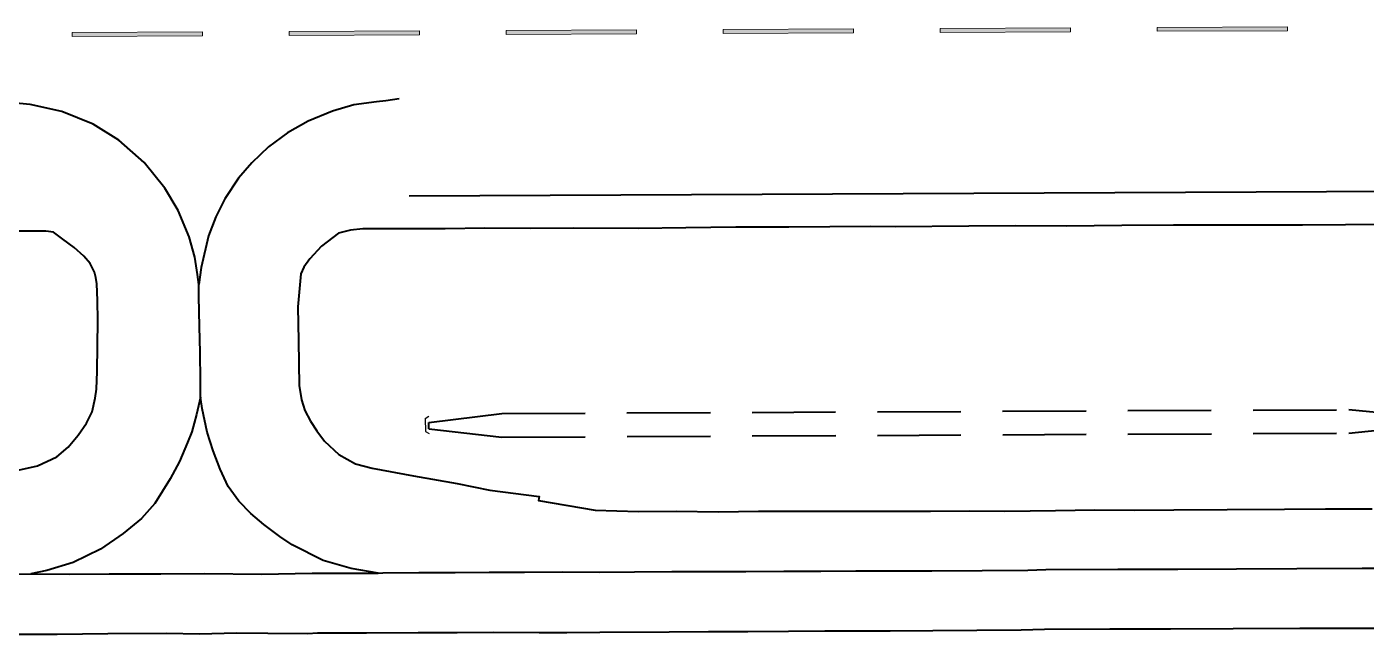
# Model space of a CAD drawing. Header units: metres. Extents: x 625987 to 635197, y 3048449 to 3066446.
# Drawn here: x 634634.615 to 634638.626, y 3063197.443 to 3063199.261 of the extents above; entities that cross this region are included whole.
import ezdxf

# ---------------------------------------------------------------- set-up
doc = ezdxf.new("R2010")
doc.units = ezdxf.units.M
doc.linetypes.add('CENTER', pattern=[2, 1.25, -0.25, 0.25, -0.25])
doc.linetypes.add('HIDDEN', pattern=[0.375, 0.25, -0.125])
for name, color, linetype, lineweight in [('C-NTWK-WATR-AIRF', 253, 'HIDDEN', 0), ('C-RUNN', 253, 'Continuous', 5), ('C-RUNN-CNTR', 253, 'Continuous', 18), ('C-RUNN-MARK', 253, 'Continuous', 0), ('C-SHLD', 253, 'Continuous', 5)]:
    doc.layers.add(name, color=color, linetype=linetype, lineweight=lineweight)
for name, color, linetype in [('C-ROAD-CNTR-N', 92, 'Continuous'), ('C-STRM-HEAD WALL', 253, 'Continuous'), ('C-TAXI-OTLN', 4, 'Continuous')]:
    doc.layers.add(name, color=color, linetype=linetype)

# ---------------------------------------------------------------- blocks, each defined once
blk = doc.blocks.new('*U22')
at = {"layer": 'C-RUNN-MARK'}
for points in [[(634177.29, 3064728.71), (634176.45, 3064729.04), (634165.5, 3064701.11), (634166.34, 3064700.78)], [(634159.05, 3064682.16), (634158.21, 3064682.49), (634147.26, 3064654.56), (634148.1, 3064654.23)], [(634140.8, 3064635.61), (634139.96, 3064635.94), (634129.02, 3064608), (634129.86, 3064607.68)], [(634122.56, 3064589.05), (634121.72, 3064589.38), (634110.78, 3064561.45), (634111.61, 3064561.12)], [(634104.32, 3064542.5), (634103.48, 3064542.83), (634092.53, 3064514.9), (634093.37, 3064514.57)], [(634086.07, 3064495.95), (634085.24, 3064496.28), (634074.29, 3064468.34), (634075.13, 3064468.02)]]:
    blk.add_hatch(color=256, dxfattribs=at).paths.add_polyline_path(points)
for points in [[(634176.45, 3064729.04), (634165.5, 3064701.11), (634166.34, 3064700.78), (634177.29, 3064728.71)], [(634158.21, 3064682.49), (634147.26, 3064654.56), (634148.1, 3064654.23), (634159.05, 3064682.16)], [(634139.96, 3064635.94), (634129.02, 3064608), (634129.86, 3064607.68), (634140.8, 3064635.61)], [(634121.72, 3064589.38), (634110.78, 3064561.45), (634111.61, 3064561.12), (634122.56, 3064589.05)], [(634103.48, 3064542.83), (634092.53, 3064514.9), (634093.37, 3064514.57), (634104.32, 3064542.5)], [(634085.24, 3064496.28), (634074.29, 3064468.34), (634075.13, 3064468.02), (634086.07, 3064495.95)]]:
    blk.add_lwpolyline(points, close=True, dxfattribs=at)
blk = doc.blocks.new('*U23')
at = {"layer": 'C-RUNN-MARK'}
for points in [[(634177.29, 3064728.71), (634176.45, 3064729.04), (634165.5, 3064701.11), (634166.34, 3064700.78)], [(634159.05, 3064682.16), (634158.21, 3064682.49), (634147.26, 3064654.56), (634148.1, 3064654.23)], [(634140.8, 3064635.61), (634139.96, 3064635.94), (634129.02, 3064608), (634129.86, 3064607.68)], [(634122.56, 3064589.05), (634121.72, 3064589.38), (634110.78, 3064561.45), (634111.61, 3064561.12)], [(634104.32, 3064542.5), (634103.48, 3064542.83), (634092.53, 3064514.9), (634093.37, 3064514.57)], [(634086.07, 3064495.95), (634085.24, 3064496.28), (634074.29, 3064468.34), (634075.13, 3064468.02)]]:
    blk.add_hatch(color=256, dxfattribs=at).paths.add_polyline_path(points)
for points in [[(634176.45, 3064729.04), (634165.5, 3064701.11), (634166.34, 3064700.78), (634177.29, 3064728.71)], [(634158.21, 3064682.49), (634147.26, 3064654.56), (634148.1, 3064654.23), (634159.05, 3064682.16)], [(634139.96, 3064635.94), (634129.02, 3064608), (634129.86, 3064607.68), (634140.8, 3064635.61)], [(634121.72, 3064589.38), (634110.78, 3064561.45), (634111.61, 3064561.12), (634122.56, 3064589.05)], [(634103.48, 3064542.83), (634092.53, 3064514.9), (634093.37, 3064514.57), (634104.32, 3064542.5)], [(634085.24, 3064496.28), (634074.29, 3064468.34), (634075.13, 3064468.02), (634086.07, 3064495.95)]]:
    blk.add_lwpolyline(points, close=True, dxfattribs=at)
blk = doc.blocks.new('*E24')
at = {"layer": 'C-RUNN-MARK', "lineweight": 40, "xscale": 0.002599165789046899, "yscale": 0.002599239349365234, "zscale": 0.002599200000986457, "rotation": 111.6696554593716}
for name in ['*U22', '*U23']:
    blk.add_blockref(name, (642697.49157, 3064542.5593, 2882.9083), dxfattribs=at)
blk = doc.blocks.new('Kholsi_Close-flat-3')
at = {"layer": 'C-STRM-HEAD WALL', "ltscale": 0.1}
for points in [[(-0.03, 1.5), (0.79, 2)], [(-0.03, 1.5), (0.03, -1.5)], [(0.03, -1.5), (0.87, -1.97)]]:
    blk.add_lwpolyline(points, dxfattribs=at)

msp = doc.modelspace()

# ---------------------------------------------------------------- linework, layer by layer
at = {"layer": 'C-NTWK-WATR-AIRF', "lineweight": 40}
for p, q in [((634636.0372, 3063198.1035, 24568986.0801), (634638.574, 3063198.1151, 24568986.0801)), ((634636.0372, 3063198.1035, 24568986.0801), (634638.574, 3063198.1151, 24568986.0801)), ((634638.574, 3063198.1151, 24568986.0801), (634638.8333, 3063198.0914, 24568986.0801)), ((634638.574, 3063198.1151, 24568986.0801), (634638.8333, 3063198.0914, 24568986.0801)), ((634635.8189, 3063198.0768, 24568986.0801), (634636.0372, 3063198.1035, 24568986.0801)), ((634635.8189, 3063198.0768, 24568986.0801), (634636.0372, 3063198.1035, 24568986.0801)), ((634635.819, 3063198.0573, 24568986.0801), (634635.8189, 3063198.0768, 24568986.0801)), ((634635.819, 3063198.0573, 24568986.0801), (634635.8189, 3063198.0768, 24568986.0801)), ((634638.5744, 3063198.0451, 24568986.0801), (634638.8334, 3063198.0713, 24568986.0801)), ((634638.5744, 3063198.0451, 24568986.0801), (634638.8334, 3063198.0713, 24568986.0801)), ((634635.819, 3063198.0573, 24568986.0801), (634636.0375, 3063198.0326, 24568986.0801)), ((634635.819, 3063198.0573, 24568986.0801), (634636.0375, 3063198.0326, 24568986.0801)), ((634636.0375, 3063198.0326, 24568986.0801), (634638.5744, 3063198.0451, 24568986.0801)), ((634636.0375, 3063198.0326, 24568986.0801), (634638.5744, 3063198.0451, 24568986.0801))]:
    msp.add_line(p, q, dxfattribs=at)
at = {"layer": 'C-RUNN', "lineweight": 40, "ltscale": 0.1}
msp.add_line((634635.7606, 3063198.755, 24568986.0801), (634640.956, 3063198.7796, 24568986.0801), dxfattribs=at)
msp.add_line((634635.7606, 3063198.755, 24568986.0801), (634640.956, 3063198.7796, 24568986.0801), dxfattribs=at)
at = {"layer": 'C-RUNN-CNTR', "linetype": 'CENTER', "lineweight": 40}
for p, q in [((634634.6256, 3063199.0286, 24568986.0801), (634634.5612, 3063199.0343, 24568986.0801)), ((634634.6256, 3063199.0286, 24568986.0801), (634634.5612, 3063199.0343, 24568986.0801)), ((634635.6621, 3063199.0364, 24568986.0801), (634635.5948, 3063199.0273, 24568986.0801)), ((634635.6621, 3063199.0364, 24568986.0801), (634635.5948, 3063199.0273, 24568986.0801)), ((634635.6906, 3063199.0397, 24568986.0801), (634635.6621, 3063199.0364, 24568986.0801)), ((634635.6906, 3063199.0397, 24568986.0801), (634635.6621, 3063199.0364, 24568986.0801)), ((634635.7098, 3063199.0426, 24568986.0801), (634635.6906, 3063199.0397, 24568986.0801)), ((634635.7098, 3063199.0426, 24568986.0801), (634635.6906, 3063199.0397, 24568986.0801)), ((634635.73, 3063199.0458, 24568986.0801), (634635.7098, 3063199.0426, 24568986.0801)), ((634635.73, 3063199.0458, 24568986.0801), (634635.7098, 3063199.0426, 24568986.0801)), ((634634.7199, 3063199.008, 24568986.0801), (634634.6256, 3063199.0286, 24568986.0801)), ((634634.7199, 3063199.008, 24568986.0801), (634634.6256, 3063199.0286, 24568986.0801)), ((634634.814, 3063198.9695, 24568986.0801), (634634.7199, 3063199.008, 24568986.0801)), ((634634.814, 3063198.9695, 24568986.0801), (634634.7199, 3063199.008, 24568986.0801)), ((634635.5302, 3063199.0091, 24568986.0801), (634635.4581, 3063198.9792, 24568986.0801)), ((634635.5302, 3063199.0091, 24568986.0801), (634635.4581, 3063198.9792, 24568986.0801)), ((634635.5948, 3063199.0273, 24568986.0801), (634635.5302, 3063199.0091, 24568986.0801)), ((634635.5948, 3063199.0273, 24568986.0801), (634635.5302, 3063199.0091, 24568986.0801)), ((634634.8909, 3063198.9217, 24568986.0801), (634634.814, 3063198.9695, 24568986.0801)), ((634634.8909, 3063198.9217, 24568986.0801), (634634.814, 3063198.9695, 24568986.0801)), ((634635.4581, 3063198.9792, 24568986.0801), (634635.3956, 3063198.9437, 24568986.0801)), ((634635.4581, 3063198.9792, 24568986.0801), (634635.3956, 3063198.9437, 24568986.0801)), ((634634.9663, 3063198.8554, 24568986.0801), (634634.8909, 3063198.9217, 24568986.0801)), ((634634.9663, 3063198.8554, 24568986.0801), (634634.8909, 3063198.9217, 24568986.0801)), ((634635.3956, 3063198.9437, 24568986.0801), (634635.339, 3063198.9022, 24568986.0801)), ((634635.3956, 3063198.9437, 24568986.0801), (634635.339, 3063198.9022, 24568986.0801)), ((634635.339, 3063198.9022, 24568986.0801), (634635.289, 3063198.8546, 24568986.0801)), ((634635.339, 3063198.9022, 24568986.0801), (634635.289, 3063198.8546, 24568986.0801)), ((634635.0286, 3063198.7782, 24568986.0801), (634634.9663, 3063198.8554, 24568986.0801)), ((634635.0286, 3063198.7782, 24568986.0801), (634634.9663, 3063198.8554, 24568986.0801)), ((634635.289, 3063198.8546, 24568986.0801), (634635.2492, 3063198.8085, 24568986.0801)), ((634635.289, 3063198.8546, 24568986.0801), (634635.2492, 3063198.8085, 24568986.0801)), ((634635.2492, 3063198.8085, 24568986.0801), (634635.2082, 3063198.746, 24568986.0801)), ((634635.2492, 3063198.8085, 24568986.0801), (634635.2082, 3063198.746, 24568986.0801)), ((634635.0688, 3063198.7113, 24568986.0801), (634635.0286, 3063198.7782, 24568986.0801)), ((634635.0688, 3063198.7113, 24568986.0801), (634635.0286, 3063198.7782, 24568986.0801)), ((634635.1018, 3063198.633, 24568986.0801), (634635.0688, 3063198.7113, 24568986.0801)), ((634635.1018, 3063198.633, 24568986.0801), (634635.0688, 3063198.7113, 24568986.0801)), ((634635.2082, 3063198.746, 24568986.0801), (634635.1807, 3063198.6921, 24568986.0801)), ((634635.2082, 3063198.746, 24568986.0801), (634635.1807, 3063198.6921, 24568986.0801)), ((634635.1807, 3063198.6921, 24568986.0801), (634635.159, 3063198.6355, 24568986.0801)), ((634635.1807, 3063198.6921, 24568986.0801), (634635.159, 3063198.6355, 24568986.0801)), ((634635.118, 3063198.5718, 24568986.0801), (634635.1018, 3063198.633, 24568986.0801)), ((634635.118, 3063198.5718, 24568986.0801), (634635.1018, 3063198.633, 24568986.0801)), ((634635.159, 3063198.6355, 24568986.0801), (634635.1369, 3063198.5409, 24568986.0801)), ((634635.159, 3063198.6355, 24568986.0801), (634635.1369, 3063198.5409, 24568986.0801)), ((634635.1267, 3063198.5199, 24568986.0801), (634635.118, 3063198.5718, 24568986.0801)), ((634635.1267, 3063198.5199, 24568986.0801), (634635.118, 3063198.5718, 24568986.0801)), ((634635.13, 3063198.4901, 24568986.0801), (634635.1267, 3063198.5199, 24568986.0801)), ((634635.13, 3063198.4901, 24568986.0801), (634635.1267, 3063198.5199, 24568986.0801)), ((634635.1369, 3063198.5409, 24568986.0801), (634635.13, 3063198.4901, 24568986.0801)), ((634635.1369, 3063198.5409, 24568986.0801), (634635.13, 3063198.4901, 24568986.0801)), ((634635.1303, 3063198.4538, 24568986.0801), (634635.13, 3063198.4901, 24568986.0801)), ((634635.1303, 3063198.4538, 24568986.0801), (634635.13, 3063198.4901, 24568986.0801)), ((634635.1323, 3063198.3639, 24568986.0801), (634635.1303, 3063198.4538, 24568986.0801)), ((634635.1323, 3063198.3639, 24568986.0801), (634635.1303, 3063198.4538, 24568986.0801)), ((634635.1341, 3063198.2864, 24568986.0801), (634635.1323, 3063198.3639, 24568986.0801)), ((634635.1341, 3063198.2864, 24568986.0801), (634635.1323, 3063198.3639, 24568986.0801)), ((634635.1352, 3063198.2023, 24568986.0801), (634635.1341, 3063198.2864, 24568986.0801)), ((634635.1352, 3063198.2023, 24568986.0801), (634635.1341, 3063198.2864, 24568986.0801)), ((634635.1349, 3063198.1526, 24568986.0801), (634635.1352, 3063198.2023, 24568986.0801)), ((634635.1349, 3063198.1526, 24568986.0801), (634635.1352, 3063198.2023, 24568986.0801)), ((634635.1349, 3063198.1526, 24568986.0801), (634635.1237, 3063198.1009, 24568986.0801)), ((634635.1349, 3063198.1526, 24568986.0801), (634635.1237, 3063198.1009, 24568986.0801)), ((634635.1406, 3063198.1185, 24568986.0801), (634635.1349, 3063198.1526, 24568986.0801)), ((634635.1406, 3063198.1185, 24568986.0801), (634635.1349, 3063198.1526, 24568986.0801)), ((634635.1554, 3063198.0481, 24568986.0801), (634635.1406, 3063198.1185, 24568986.0801)), ((634635.1554, 3063198.0481, 24568986.0801), (634635.1406, 3063198.1185, 24568986.0801)), ((634635.1237, 3063198.1009, 24568986.0801), (634635.109, 3063198.0483, 24568986.0801)), ((634635.1237, 3063198.1009, 24568986.0801), (634635.109, 3063198.0483, 24568986.0801)), ((634635.109, 3063198.0483, 24568986.0801), (634635.0968, 3063198.0165, 24568986.0801)), ((634635.109, 3063198.0483, 24568986.0801), (634635.0968, 3063198.0165, 24568986.0801)), ((634635.1734, 3063197.9917, 24568986.0801), (634635.1554, 3063198.0481, 24568986.0801)), ((634635.1734, 3063197.9917, 24568986.0801), (634635.1554, 3063198.0481, 24568986.0801)), ((634635.0968, 3063198.0165, 24568986.0801), (634635.0728, 3063197.9603, 24568986.0801)), ((634635.0968, 3063198.0165, 24568986.0801), (634635.0728, 3063197.9603, 24568986.0801)), ((634635.1939, 3063197.937, 24568986.0801), (634635.1734, 3063197.9917, 24568986.0801)), ((634635.1939, 3063197.937, 24568986.0801), (634635.1734, 3063197.9917, 24568986.0801)), ((634635.0728, 3063197.9603, 24568986.0801), (634635.0447, 3063197.9081, 24568986.0801)), ((634635.0728, 3063197.9603, 24568986.0801), (634635.0447, 3063197.9081, 24568986.0801)), ((634635.2178, 3063197.8851, 24568986.0801), (634635.1939, 3063197.937, 24568986.0801)), ((634635.2178, 3063197.8851, 24568986.0801), (634635.1939, 3063197.937, 24568986.0801)), ((634635.0447, 3063197.9081, 24568986.0801), (634634.9985, 3063197.8337, 24568986.0801)), ((634635.0447, 3063197.9081, 24568986.0801), (634634.9985, 3063197.8337, 24568986.0801)), ((634635.2497, 3063197.8411, 24568986.0801), (634635.2178, 3063197.8851, 24568986.0801)), ((634635.2497, 3063197.8411, 24568986.0801), (634635.2178, 3063197.8851, 24568986.0801)), ((634634.9985, 3063197.8337, 24568986.0801), (634634.9581, 3063197.7891, 24568986.0801)), ((634634.9985, 3063197.8337, 24568986.0801), (634634.9581, 3063197.7891, 24568986.0801)), ((634635.2864, 3063197.8039, 24568986.0801), (634635.2497, 3063197.8411, 24568986.0801)), ((634635.2864, 3063197.8039, 24568986.0801), (634635.2497, 3063197.8411, 24568986.0801)), ((634634.9581, 3063197.7891, 24568986.0801), (634634.9036, 3063197.7441, 24568986.0801)), ((634634.9581, 3063197.7891, 24568986.0801), (634634.9036, 3063197.7441, 24568986.0801)), ((634635.3251, 3063197.7714, 24568986.0801), (634635.2864, 3063197.8039, 24568986.0801)), ((634635.3251, 3063197.7714, 24568986.0801), (634635.2864, 3063197.8039, 24568986.0801)), ((634635.3724, 3063197.7349, 24568986.0801), (634635.3251, 3063197.7714, 24568986.0801)), ((634635.3724, 3063197.7349, 24568986.0801), (634635.3251, 3063197.7714, 24568986.0801)), ((634634.9036, 3063197.7441, 24568986.0801), (634634.8353, 3063197.6974, 24568986.0801)), ((634634.9036, 3063197.7441, 24568986.0801), (634634.8353, 3063197.6974, 24568986.0801)), ((634635.4097, 3063197.7102, 24568986.0801), (634635.3724, 3063197.7349, 24568986.0801)), ((634635.4097, 3063197.7102, 24568986.0801), (634635.3724, 3063197.7349, 24568986.0801)), ((634635.5027, 3063197.6637, 24568986.0801), (634635.4097, 3063197.7102, 24568986.0801)), ((634635.5027, 3063197.6637, 24568986.0801), (634635.4097, 3063197.7102, 24568986.0801)), ((634634.8353, 3063197.6974, 24568986.0801), (634634.754, 3063197.6572, 24568986.0801)), ((634634.8353, 3063197.6974, 24568986.0801), (634634.754, 3063197.6572, 24568986.0801)), ((634634.6752, 3063197.6333, 24568986.0801), (634634.6272, 3063197.6239, 24568986.0801)), ((634634.6752, 3063197.6333, 24568986.0801), (634634.6272, 3063197.6239, 24568986.0801)), ((634634.754, 3063197.6572, 24568986.0801), (634634.6752, 3063197.6333, 24568986.0801)), ((634634.754, 3063197.6572, 24568986.0801), (634634.6752, 3063197.6333, 24568986.0801)), ((634635.5869, 3063197.639, 24568986.0801), (634635.5027, 3063197.6637, 24568986.0801)), ((634635.5869, 3063197.639, 24568986.0801), (634635.5027, 3063197.6637, 24568986.0801)), ((634635.6671, 3063197.626, 24568986.0801), (634635.5869, 3063197.639, 24568986.0801)), ((634635.6671, 3063197.626, 24568986.0801), (634635.5869, 3063197.639, 24568986.0801)), ((634635.9996, 3063197.6283, 24568986.0801), (634636.1056, 3063197.6285, 24568986.0801)), ((634635.9996, 3063197.6283, 24568986.0801), (634636.1056, 3063197.6285, 24568986.0801)), ((634636.1056, 3063197.6285, 24568986.0801), (634636.2188, 3063197.6291, 24568986.0801)), ((634636.1056, 3063197.6285, 24568986.0801), (634636.2188, 3063197.6291, 24568986.0801)), ((634636.2188, 3063197.6291, 24568986.0801), (634636.3287, 3063197.629, 24568986.0801)), ((634636.2188, 3063197.6291, 24568986.0801), (634636.3287, 3063197.629, 24568986.0801)), ((634636.3287, 3063197.629, 24568986.0801), (634636.4354, 3063197.6297, 24568986.0801)), ((634636.3287, 3063197.629, 24568986.0801), (634636.4354, 3063197.6297, 24568986.0801)), ((634636.4354, 3063197.6297, 24568986.0801), (634636.5471, 3063197.6303, 24568986.0801)), ((634636.4354, 3063197.6297, 24568986.0801), (634636.5471, 3063197.6303, 24568986.0801)), ((634636.5471, 3063197.6303, 24568986.0801), (634636.6554, 3063197.6309, 24568986.0801)), ((634636.5471, 3063197.6303, 24568986.0801), (634636.6554, 3063197.6309, 24568986.0801)), ((634636.6554, 3063197.6309, 24568986.0801), (634636.7685, 3063197.631, 24568986.0801)), ((634636.6554, 3063197.6309, 24568986.0801), (634636.7685, 3063197.631, 24568986.0801)), ((634636.7685, 3063197.631, 24568986.0801), (634636.8817, 3063197.632, 24568986.0801)), ((634636.7685, 3063197.631, 24568986.0801), (634636.8817, 3063197.632, 24568986.0801)), ((634636.8817, 3063197.632, 24568986.0801), (634636.993, 3063197.6313, 24568986.0801)), ((634636.8817, 3063197.632, 24568986.0801), (634636.993, 3063197.6313, 24568986.0801)), ((634636.993, 3063197.6313, 24568986.0801), (634637.0977, 3063197.6329, 24568986.0801)), ((634636.993, 3063197.6313, 24568986.0801), (634637.0977, 3063197.6329, 24568986.0801)), ((634637.0977, 3063197.6329, 24568986.0801), (634637.2143, 3063197.6326, 24568986.0801)), ((634637.0977, 3063197.6329, 24568986.0801), (634637.2143, 3063197.6326, 24568986.0801)), ((634637.2143, 3063197.6326, 24568986.0801), (634637.325, 3063197.6326, 24568986.0801)), ((634637.2143, 3063197.6326, 24568986.0801), (634637.325, 3063197.6326, 24568986.0801)), ((634637.325, 3063197.6326, 24568986.0801), (634637.4764, 3063197.6336, 24568986.0801)), ((634637.325, 3063197.6326, 24568986.0801), (634637.4764, 3063197.6336, 24568986.0801)), ((634637.4764, 3063197.6336, 24568986.0801), (634637.6124, 3063197.6343, 24568986.0801)), ((634637.4764, 3063197.6336, 24568986.0801), (634637.6124, 3063197.6343, 24568986.0801)), ((634637.6124, 3063197.6343, 24568986.0801), (634637.6664, 3063197.6362, 24568986.0801)), ((634637.6124, 3063197.6343, 24568986.0801), (634637.6664, 3063197.6362, 24568986.0801)), ((634637.6664, 3063197.6362, 24568986.0801), (634637.8828, 3063197.6373, 24568986.0801)), ((634637.6664, 3063197.6362, 24568986.0801), (634637.8828, 3063197.6373, 24568986.0801)), ((634637.8828, 3063197.6373, 24568986.0801), (634638.0616, 3063197.6379, 24568986.0801)), ((634637.8828, 3063197.6373, 24568986.0801), (634638.0616, 3063197.6379, 24568986.0801)), ((634638.0616, 3063197.6379, 24568986.0801), (634638.2379, 3063197.6383, 24568986.0801)), ((634638.0616, 3063197.6379, 24568986.0801), (634638.2379, 3063197.6383, 24568986.0801)), ((634638.2379, 3063197.6383, 24568986.0801), (634638.4188, 3063197.6396, 24568986.0801)), ((634638.2379, 3063197.6383, 24568986.0801), (634638.4188, 3063197.6396, 24568986.0801)), ((634638.4188, 3063197.6396, 24568986.0801), (634638.614, 3063197.6405, 24568986.0801)), ((634638.4188, 3063197.6396, 24568986.0801), (634638.614, 3063197.6405, 24568986.0801)), ((634638.614, 3063197.6405, 24568986.0801), (634638.7926, 3063197.6413, 24568986.0801)), ((634638.614, 3063197.6405, 24568986.0801), (634638.7926, 3063197.6413, 24568986.0801)), ((634634.5112, 3063197.6211, 24568986.0801), (634634.6272, 3063197.6239, 24568986.0801)), ((634634.5112, 3063197.6211, 24568986.0801), (634634.6272, 3063197.6239, 24568986.0801)), ((634634.6272, 3063197.6239, 24568986.0801), (634634.743, 3063197.6229, 24568986.0801)), ((634634.6272, 3063197.6239, 24568986.0801), (634634.743, 3063197.6229, 24568986.0801)), ((634634.743, 3063197.6229, 24568986.0801), (634634.8614, 3063197.6237, 24568986.0801)), ((634634.743, 3063197.6229, 24568986.0801), (634634.8614, 3063197.6237, 24568986.0801)), ((634634.8614, 3063197.6237, 24568986.0801), (634635.0163, 3063197.6239, 24568986.0801)), ((634634.8614, 3063197.6237, 24568986.0801), (634635.0163, 3063197.6239, 24568986.0801)), ((634635.0163, 3063197.6239, 24568986.0801), (634635.1469, 3063197.6245, 24568986.0801)), ((634635.0163, 3063197.6239, 24568986.0801), (634635.1469, 3063197.6245, 24568986.0801)), ((634635.1469, 3063197.6245, 24568986.0801), (634635.3176, 3063197.6227, 24568986.0801)), ((634635.1469, 3063197.6245, 24568986.0801), (634635.3176, 3063197.6227, 24568986.0801)), ((634635.3176, 3063197.6227, 24568986.0801), (634635.4694, 3063197.6255, 24568986.0801)), ((634635.3176, 3063197.6227, 24568986.0801), (634635.4694, 3063197.6255, 24568986.0801)), ((634635.4694, 3063197.6255, 24568986.0801), (634635.4807, 3063197.6254, 24568986.0801)), ((634635.4694, 3063197.6255, 24568986.0801), (634635.4807, 3063197.6254, 24568986.0801)), ((634635.4807, 3063197.6254, 24568986.0801), (634635.5793, 3063197.6258, 24568986.0801)), ((634635.4807, 3063197.6254, 24568986.0801), (634635.5793, 3063197.6258, 24568986.0801)), ((634635.5793, 3063197.6258, 24568986.0801), (634635.6671, 3063197.626, 24568986.0801)), ((634635.5793, 3063197.6258, 24568986.0801), (634635.6671, 3063197.626, 24568986.0801)), ((634635.6671, 3063197.626, 24568986.0801), (634635.6815, 3063197.6268, 24568986.0801)), ((634635.6671, 3063197.626, 24568986.0801), (634635.6815, 3063197.6268, 24568986.0801)), ((634635.6815, 3063197.6268, 24568986.0801), (634635.7893, 3063197.6271, 24568986.0801)), ((634635.6815, 3063197.6268, 24568986.0801), (634635.7893, 3063197.6271, 24568986.0801)), ((634635.7893, 3063197.6271, 24568986.0801), (634635.8975, 3063197.6275, 24568986.0801)), ((634635.7893, 3063197.6271, 24568986.0801), (634635.8975, 3063197.6275, 24568986.0801)), ((634635.8975, 3063197.6275, 24568986.0801), (634635.9996, 3063197.6283, 24568986.0801)), ((634635.8975, 3063197.6275, 24568986.0801), (634635.9996, 3063197.6283, 24568986.0801))]:
    msp.add_line(p, q, dxfattribs=at)
at = {"layer": 'C-SHLD', "lineweight": 40}
for p, q in [((634634.6716, 3063198.6498, 24568986.0801), (634634.5324, 3063198.6494, 24568986.0801)), ((634634.6716, 3063198.6498, 24568986.0801), (634634.5324, 3063198.6494, 24568986.0801)), ((634634.6946, 3063198.6461, 24568986.0801), (634634.6716, 3063198.6498, 24568986.0801)), ((634634.6946, 3063198.6461, 24568986.0801), (634634.6716, 3063198.6498, 24568986.0801)), ((634634.7232, 3063198.6253, 24568986.0801), (634634.6946, 3063198.6461, 24568986.0801)), ((634634.7232, 3063198.6253, 24568986.0801), (634634.6946, 3063198.6461, 24568986.0801)), ((634634.7573, 3063198.6003, 24568986.0801), (634634.7232, 3063198.6253, 24568986.0801)), ((634634.7573, 3063198.6003, 24568986.0801), (634634.7232, 3063198.6253, 24568986.0801)), ((634634.7857, 3063198.575, 24568986.0801), (634634.7573, 3063198.6003, 24568986.0801)), ((634634.7857, 3063198.575, 24568986.0801), (634634.7573, 3063198.6003, 24568986.0801)), ((634634.8051, 3063198.5528, 24568986.0801), (634634.7857, 3063198.575, 24568986.0801)), ((634634.8051, 3063198.5528, 24568986.0801), (634634.7857, 3063198.575, 24568986.0801)), ((634634.8179, 3063198.527, 24568986.0801), (634634.8051, 3063198.5528, 24568986.0801)), ((634634.8179, 3063198.527, 24568986.0801), (634634.8051, 3063198.5528, 24568986.0801)), ((634634.8221, 3063198.5105, 24568986.0801), (634634.8179, 3063198.527, 24568986.0801)), ((634634.8221, 3063198.5105, 24568986.0801), (634634.8179, 3063198.527, 24568986.0801)), ((634634.8251, 3063198.4919, 24568986.0801), (634634.8221, 3063198.5105, 24568986.0801)), ((634634.8251, 3063198.4919, 24568986.0801), (634634.8221, 3063198.5105, 24568986.0801)), ((634634.827, 3063198.4418, 24568986.0801), (634634.8251, 3063198.4919, 24568986.0801)), ((634634.827, 3063198.4418, 24568986.0801), (634634.8251, 3063198.4919, 24568986.0801)), ((634634.8276, 3063198.382, 24568986.0801), (634634.827, 3063198.4418, 24568986.0801)), ((634634.8276, 3063198.382, 24568986.0801), (634634.827, 3063198.4418, 24568986.0801)), ((634634.8263, 3063198.2293, 24568986.0801), (634634.8276, 3063198.382, 24568986.0801)), ((634634.8263, 3063198.2293, 24568986.0801), (634634.8276, 3063198.382, 24568986.0801)), ((634634.8241, 3063198.1762, 24568986.0801), (634634.8263, 3063198.2293, 24568986.0801)), ((634634.8241, 3063198.1762, 24568986.0801), (634634.8263, 3063198.2293, 24568986.0801)), ((634634.8195, 3063198.1491, 24568986.0801), (634634.8241, 3063198.1762, 24568986.0801)), ((634634.8195, 3063198.1491, 24568986.0801), (634634.8241, 3063198.1762, 24568986.0801)), ((634634.8106, 3063198.1085, 24568986.0801), (634634.8195, 3063198.1491, 24568986.0801)), ((634634.8106, 3063198.1085, 24568986.0801), (634634.8195, 3063198.1491, 24568986.0801)), ((634634.7692, 3063198.0384, 24568986.0801), (634634.7938, 3063198.0744, 24568986.0801)), ((634634.7692, 3063198.0384, 24568986.0801), (634634.7938, 3063198.0744, 24568986.0801)), ((634634.7938, 3063198.0744, 24568986.0801), (634634.8106, 3063198.1085, 24568986.0801)), ((634634.7938, 3063198.0744, 24568986.0801), (634634.8106, 3063198.1085, 24568986.0801)), ((634634.7392, 3063198.0031, 24568986.0801), (634634.7692, 3063198.0384, 24568986.0801)), ((634634.7392, 3063198.0031, 24568986.0801), (634634.7692, 3063198.0384, 24568986.0801)), ((634634.705, 3063197.9739, 24568986.0801), (634634.7392, 3063198.0031, 24568986.0801)), ((634634.705, 3063197.9739, 24568986.0801), (634634.7392, 3063198.0031, 24568986.0801)), ((634634.6474, 3063197.9469, 24568986.0801), (634634.705, 3063197.9739, 24568986.0801)), ((634634.6474, 3063197.9469, 24568986.0801), (634634.705, 3063197.9739, 24568986.0801)), ((634634.5351, 3063197.9217, 24568986.0801), (634634.6474, 3063197.9469, 24568986.0801)), ((634634.5351, 3063197.9217, 24568986.0801), (634634.6474, 3063197.9469, 24568986.0801))]:
    msp.add_line(p, q, dxfattribs=at)
msp.add_polyline3d([(634638.8936, 3063198.6706, 24568986.0801), (634638.5644, 3063198.6687, 24568986.0801), (634638.4349, 3063198.6679, 24568986.0801), (634638.3282, 3063198.6677, 24568986.0801), (634638.1812, 3063198.6672, 24568986.0801), (634638.0495, 3063198.6676, 24568986.0801), (634637.8946, 3063198.6665, 24568986.0801), (634637.7289, 3063198.6649, 24568986.0801), (634637.5747, 3063198.665, 24568986.0801), (634637.4359, 3063198.6645, 24568986.0801), (634637.2153, 3063198.6628, 24568986.0801), (634637.143, 3063198.663, 24568986.0801), (634637.02, 3063198.6625, 24568986.0801), (634636.8967, 3063198.6612, 24568986.0801), (634636.7384, 3063198.6611, 24568986.0801), (634636.5885, 3063198.6593, 24568986.0801), (634636.446, 3063198.6578, 24568986.0801), (634636.2517, 3063198.6581, 24568986.0801), (634636.1243, 3063198.6576, 24568986.0801), (634635.9871, 3063198.6582, 24568986.0801), (634635.8677, 3063198.656, 24568986.0801), (634635.7164, 3063198.6561, 24568986.0801), (634635.6211, 3063198.6569, 24568986.0801), (634635.5843, 3063198.6527, 24568986.0801), (634635.5485, 3063198.6435, 24568986.0801), (634635.4981, 3063198.605, 24568986.0801), (634635.4622, 3063198.5664, 24568986.0801), (634635.4445, 3063198.5418, 24568986.0801), (634635.4362, 3063198.5216, 24568986.0801), (634635.4271, 3063198.4233, 24568986.0801), (634635.4286, 3063198.3207, 24568986.0801), (634635.4311, 3063198.187, 24568986.0801), (634635.4377, 3063198.1446, 24568986.0801), (634635.4473, 3063198.113, 24568986.0801), (634635.4645, 3063198.0803, 24568986.0801), (634635.4835, 3063198.0512, 24568986.0801), (634635.5067, 3063198.0209, 24568986.0801), (634635.5491, 3063197.9813, 24568986.0801), (634635.5999, 3063197.9524, 24568986.0801), (634635.6496, 3063197.9396, 24568986.0801), (634635.7728, 3063197.9168, 24568986.0801), (634635.9035, 3063197.8941, 24568986.0801), (634636.0022, 3063197.8745, 24568986.0801), (634636.1498, 3063197.8549, 24568986.0801), (634636.1477, 3063197.8429, 24568986.0801), (634636.3169, 3063197.8138, 24568986.0801), (634636.4472, 3063197.8097, 24568986.0801), (634636.56, 3063197.8108, 24568986.0801), (634636.686, 3063197.8096, 24568986.0801), (634636.8064, 3063197.8114, 24568986.0801), (634636.9405, 3063197.8109, 24568986.0801), (634637.0917, 3063197.8113, 24568986.0801), (634637.2103, 3063197.8116, 24568986.0801), (634637.3212, 3063197.8112, 24568986.0801), (634637.4378, 3063197.8123, 24568986.0801), (634637.5441, 3063197.8111, 24568986.0801), (634637.6961, 3063197.813, 24568986.0801), (634637.8139, 3063197.8149, 24568986.0801), (634637.9311, 3063197.8141, 24568986.0801), (634638.0496, 3063197.8156, 24568986.0801), (634638.2099, 3063197.8163, 24568986.0801), (634638.381, 3063197.8174, 24568986.0801), (634638.5045, 3063197.8184, 24568986.0801), (634638.644, 3063197.818, 24568986.0801)], dxfattribs=at)
msp.add_polyline3d([(634638.8936, 3063198.6706, 24568986.0801), (634638.5644, 3063198.6687, 24568986.0801), (634638.4349, 3063198.6679, 24568986.0801), (634638.3282, 3063198.6677, 24568986.0801), (634638.1812, 3063198.6672, 24568986.0801), (634638.0495, 3063198.6676, 24568986.0801), (634637.8946, 3063198.6665, 24568986.0801), (634637.7289, 3063198.6649, 24568986.0801), (634637.5747, 3063198.665, 24568986.0801), (634637.4359, 3063198.6645, 24568986.0801), (634637.2153, 3063198.6628, 24568986.0801), (634637.143, 3063198.663, 24568986.0801), (634637.02, 3063198.6625, 24568986.0801), (634636.8967, 3063198.6612, 24568986.0801), (634636.7384, 3063198.6611, 24568986.0801), (634636.5885, 3063198.6593, 24568986.0801), (634636.446, 3063198.6578, 24568986.0801), (634636.2517, 3063198.6581, 24568986.0801), (634636.1243, 3063198.6576, 24568986.0801), (634635.9871, 3063198.6582, 24568986.0801), (634635.8677, 3063198.656, 24568986.0801), (634635.7164, 3063198.6561, 24568986.0801), (634635.6211, 3063198.6569, 24568986.0801), (634635.5843, 3063198.6527, 24568986.0801), (634635.5485, 3063198.6435, 24568986.0801), (634635.4981, 3063198.605, 24568986.0801), (634635.4622, 3063198.5664, 24568986.0801), (634635.4445, 3063198.5418, 24568986.0801), (634635.4362, 3063198.5216, 24568986.0801), (634635.4271, 3063198.4233, 24568986.0801), (634635.4286, 3063198.3207, 24568986.0801), (634635.4311, 3063198.187, 24568986.0801), (634635.4377, 3063198.1446, 24568986.0801), (634635.4473, 3063198.113, 24568986.0801), (634635.4645, 3063198.0803, 24568986.0801), (634635.4835, 3063198.0512, 24568986.0801), (634635.5067, 3063198.0209, 24568986.0801), (634635.5491, 3063197.9813, 24568986.0801), (634635.5999, 3063197.9524, 24568986.0801), (634635.6496, 3063197.9396, 24568986.0801), (634635.7728, 3063197.9168, 24568986.0801), (634635.9035, 3063197.8941, 24568986.0801), (634636.0022, 3063197.8745, 24568986.0801), (634636.1498, 3063197.8549, 24568986.0801), (634636.1477, 3063197.8429, 24568986.0801), (634636.3169, 3063197.8138, 24568986.0801), (634636.4472, 3063197.8097, 24568986.0801), (634636.56, 3063197.8108, 24568986.0801), (634636.686, 3063197.8096, 24568986.0801), (634636.8064, 3063197.8114, 24568986.0801), (634636.9405, 3063197.8109, 24568986.0801), (634637.0917, 3063197.8113, 24568986.0801), (634637.2103, 3063197.8116, 24568986.0801), (634637.3212, 3063197.8112, 24568986.0801), (634637.4378, 3063197.8123, 24568986.0801), (634637.5441, 3063197.8111, 24568986.0801), (634637.6961, 3063197.813, 24568986.0801), (634637.8139, 3063197.8149, 24568986.0801), (634637.9311, 3063197.8141, 24568986.0801), (634638.0496, 3063197.8156, 24568986.0801), (634638.2099, 3063197.8163, 24568986.0801), (634638.381, 3063197.8174, 24568986.0801), (634638.5045, 3063197.8184, 24568986.0801), (634638.644, 3063197.818, 24568986.0801)], dxfattribs=at)
at = {"layer": 'C-TAXI-OTLN', "color": 253, "lineweight": 40}
for p, q in [((634634.5269, 3063197.4432, 24568986.0801), (634634.7056, 3063197.4428, 24568986.0801)), ((634634.5269, 3063197.4432, 24568986.0801), (634634.7056, 3063197.4428, 24568986.0801)), ((634634.7056, 3063197.4428, 24568986.0801), (634634.8581, 3063197.4447, 24568986.0801)), ((634634.7056, 3063197.4428, 24568986.0801), (634634.8581, 3063197.4447, 24568986.0801)), ((634634.8581, 3063197.4447, 24568986.0801), (634635.0342, 3063197.4458, 24568986.0801)), ((634634.8581, 3063197.4447, 24568986.0801), (634635.0342, 3063197.4458, 24568986.0801)), ((634635.0342, 3063197.4458, 24568986.0801), (634635.1309, 3063197.4435, 24568986.0801)), ((634635.0342, 3063197.4458, 24568986.0801), (634635.1309, 3063197.4435, 24568986.0801)), ((634635.1309, 3063197.4435, 24568986.0801), (634635.2439, 3063197.4466, 24568986.0801)), ((634635.1309, 3063197.4435, 24568986.0801), (634635.2439, 3063197.4466, 24568986.0801)), ((634635.2439, 3063197.4466, 24568986.0801), (634635.3369, 3063197.4456, 24568986.0801)), ((634635.2439, 3063197.4466, 24568986.0801), (634635.3369, 3063197.4456, 24568986.0801)), ((634635.3369, 3063197.4456, 24568986.0801), (634635.4564, 3063197.4451, 24568986.0801)), ((634635.3369, 3063197.4456, 24568986.0801), (634635.4564, 3063197.4451, 24568986.0801)), ((634635.4564, 3063197.4451, 24568986.0801), (634635.4861, 3063197.4464, 24568986.0801)), ((634635.4564, 3063197.4451, 24568986.0801), (634635.4861, 3063197.4464, 24568986.0801)), ((634635.4861, 3063197.4464, 24568986.0801), (634635.6324, 3063197.4465, 24568986.0801)), ((634635.4861, 3063197.4464, 24568986.0801), (634635.6324, 3063197.4465, 24568986.0801)), ((634635.6324, 3063197.4465, 24568986.0801), (634635.7874, 3063197.448, 24568986.0801)), ((634635.6324, 3063197.4465, 24568986.0801), (634635.7874, 3063197.448, 24568986.0801)), ((634635.7874, 3063197.448, 24568986.0801), (634635.9039, 3063197.4477, 24568986.0801)), ((634635.7874, 3063197.448, 24568986.0801), (634635.9039, 3063197.4477, 24568986.0801)), ((634635.9039, 3063197.4477, 24568986.0801), (634636.0123, 3063197.4493, 24568986.0801)), ((634635.9039, 3063197.4477, 24568986.0801), (634636.0123, 3063197.4493, 24568986.0801)), ((634636.0123, 3063197.4493, 24568986.0801), (634636.1493, 3063197.4481, 24568986.0801)), ((634636.0123, 3063197.4493, 24568986.0801), (634636.1493, 3063197.4481, 24568986.0801)), ((634636.1493, 3063197.4481, 24568986.0801), (634636.2319, 3063197.4483, 24568986.0801)), ((634636.1493, 3063197.4481, 24568986.0801), (634636.2319, 3063197.4483, 24568986.0801)), ((634636.2319, 3063197.4483, 24568986.0801), (634636.3309, 3063197.4493, 24568986.0801)), ((634636.2319, 3063197.4483, 24568986.0801), (634636.3309, 3063197.4493, 24568986.0801)), ((634636.3309, 3063197.4493, 24568986.0801), (634636.5386, 3063197.45, 24568986.0801)), ((634636.3309, 3063197.4493, 24568986.0801), (634636.5386, 3063197.45, 24568986.0801)), ((634636.5386, 3063197.45, 24568986.0801), (634636.6568, 3063197.4505, 24568986.0801)), ((634636.5386, 3063197.45, 24568986.0801), (634636.6568, 3063197.4505, 24568986.0801)), ((634636.6568, 3063197.4505, 24568986.0801), (634636.7748, 3063197.4512, 24568986.0801)), ((634636.6568, 3063197.4505, 24568986.0801), (634636.7748, 3063197.4512, 24568986.0801)), ((634636.7748, 3063197.4512, 24568986.0801), (634636.8957, 3063197.4516, 24568986.0801)), ((634636.7748, 3063197.4512, 24568986.0801), (634636.8957, 3063197.4516, 24568986.0801)), ((634636.8957, 3063197.4516, 24568986.0801), (634637.0047, 3063197.4524, 24568986.0801)), ((634636.8957, 3063197.4516, 24568986.0801), (634637.0047, 3063197.4524, 24568986.0801)), ((634637.0047, 3063197.4524, 24568986.0801), (634637.2006, 3063197.4531, 24568986.0801)), ((634637.0047, 3063197.4524, 24568986.0801), (634637.2006, 3063197.4531, 24568986.0801)), ((634637.2006, 3063197.4531, 24568986.0801), (634637.3287, 3063197.4535, 24568986.0801)), ((634637.2006, 3063197.4531, 24568986.0801), (634637.3287, 3063197.4535, 24568986.0801)), ((634637.3287, 3063197.4535, 24568986.0801), (634637.4605, 3063197.4552, 24568986.0801)), ((634637.3287, 3063197.4535, 24568986.0801), (634637.4605, 3063197.4552, 24568986.0801)), ((634637.4605, 3063197.4552, 24568986.0801), (634637.5928, 3063197.4562, 24568986.0801)), ((634637.4605, 3063197.4552, 24568986.0801), (634637.5928, 3063197.4562, 24568986.0801)), ((634637.5928, 3063197.4562, 24568986.0801), (634637.6623, 3063197.4576, 24568986.0801)), ((634637.5928, 3063197.4562, 24568986.0801), (634637.6623, 3063197.4576, 24568986.0801)), ((634637.6623, 3063197.4576, 24568986.0801), (634637.8584, 3063197.4587, 24568986.0801)), ((634637.6623, 3063197.4576, 24568986.0801), (634637.8584, 3063197.4587, 24568986.0801)), ((634637.8584, 3063197.4587, 24568986.0801), (634638.0404, 3063197.4592, 24568986.0801)), ((634637.8584, 3063197.4587, 24568986.0801), (634638.0404, 3063197.4592, 24568986.0801)), ((634638.0404, 3063197.4592, 24568986.0801), (634638.2278, 3063197.46, 24568986.0801)), ((634638.0404, 3063197.4592, 24568986.0801), (634638.2278, 3063197.46, 24568986.0801)), ((634638.2278, 3063197.46, 24568986.0801), (634638.4274, 3063197.4605, 24568986.0801)), ((634638.2278, 3063197.46, 24568986.0801), (634638.4274, 3063197.4605, 24568986.0801)), ((634638.4274, 3063197.4605, 24568986.0801), (634638.6241, 3063197.4612, 24568986.0801)), ((634638.4274, 3063197.4605, 24568986.0801), (634638.6241, 3063197.4612, 24568986.0801)), ((634638.6241, 3063197.4612, 24568986.0801), (634638.7935, 3063197.4608, 24568986.0801)), ((634638.6241, 3063197.4612, 24568986.0801), (634638.7935, 3063197.4608, 24568986.0801))]:
    msp.add_line(p, q, dxfattribs=at)

# ---------------------------------------------------------------- block references
at = {"lineweight": 40, "xscale": 0.01299634186923651, "yscale": 0.01299619767814875, "zscale": 0.01299600020070102, "rotation": 0.2706577389460842}
msp.add_blockref('Kholsi_Close-flat-3', (634635.8084, 3063198.0696, 24568986.0801), dxfattribs=at)
msp.add_blockref('Kholsi_Close-flat-3', (634635.8084, 3063198.0696, 24568986.0801), dxfattribs=at)
at = {"layer": 'C-ROAD-CNTR-N', "xscale": 5.000000018859282, "yscale": 5.000000447966158, "zscale": 5.000000075318439}
msp.add_blockref('*E24', (-2538794.4694, -12252466.7879, 24554571.5384), dxfattribs=at)

doc.saveas('drawing.dxf')
